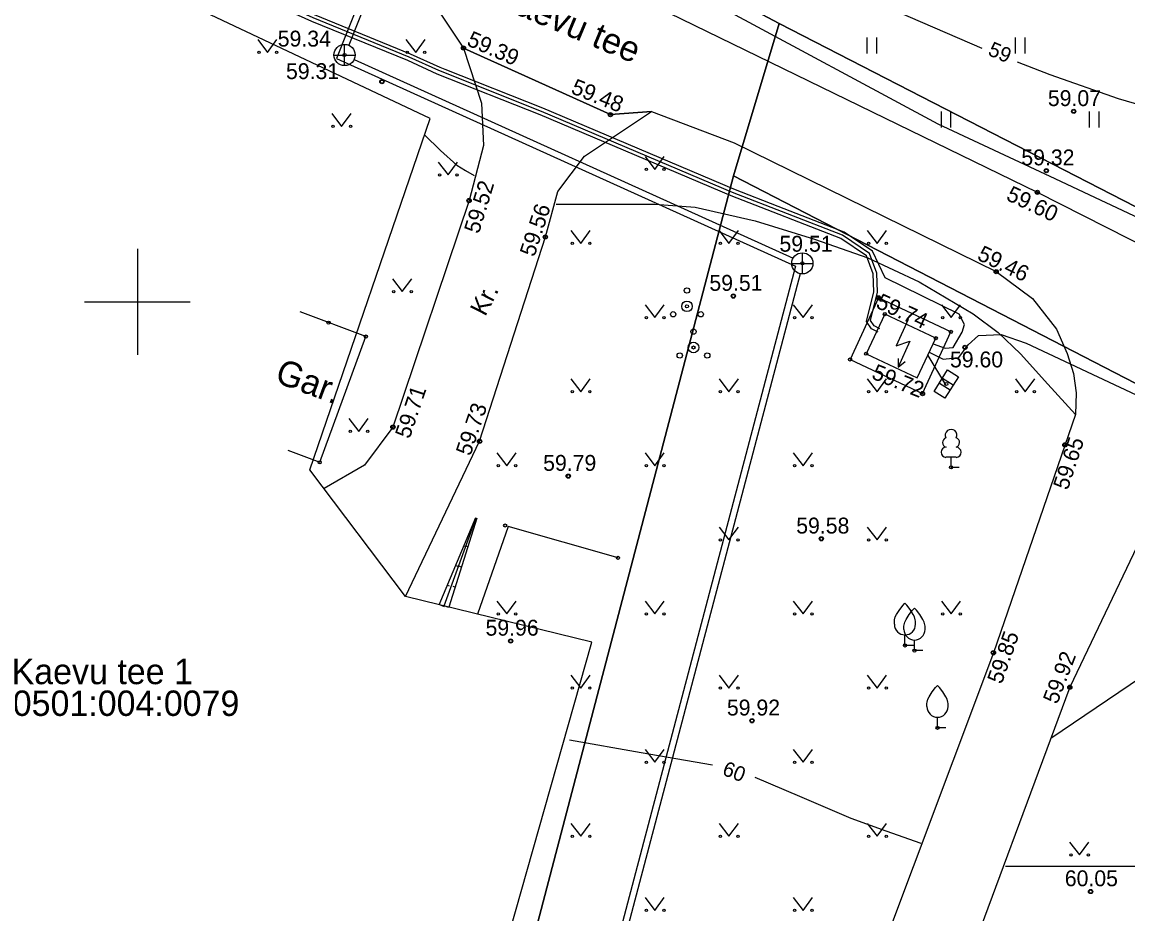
# Model space of a CAD drawing. Extents: x 634950 to 635515, y 6467879 to 6468335.
# Drawn here: x 635044.6 to 635096.8, y 6468071.1 to 6468113.2 of the extents above; entities that cross this region are included whole.
import ezdxf

# ---------------------------------------------------------------- set-up
doc = ezdxf.new("R2010")
doc.units = 0
for name, color, linetype in [('ELRAJATISMP', 7, 'Continuous'), ('HALJASTUS', 7, 'Continuous'), ('HOONE', 7, 'Continuous'), ('HORISONTAAL-EH2000', 7, 'Continuous'), ('KKAEV', 7, 'Continuous'), ('KORGUS-EH2000', 7, 'Continuous'), ('KPKAABEL', 7, 'Continuous'), ('KTRASS', 7, 'Continuous'), ('MOOTMPUNKT', 7, 'Continuous'), ('MOOTPIIR', 7, 'Continuous'), ('MPKAABEL', 7, 'Continuous'), ('PIIR', 7, 'Continuous'), ('PUU', 7, 'Continuous'), ('RELJEEF', 7, 'Continuous'), ('TEE', 7, 'Continuous'), ('VORK', 7, 'Continuous'), ('VTRASS', 7, 'Continuous')]:
    doc.layers.add(name, color=color, linetype=linetype)

msp = doc.modelspace()

# ---------------------------------------------------------------- linework, layer by layer
at = {"layer": 'ELRAJATISMP'}
for p, q in [((635088.033, 6468096.394), (635088.538, 6468096.076)), ((635087.888, 6468096.164), (635088.393, 6468095.846))]:
    msp.add_line(p, q, dxfattribs=at)
msp.add_lwpolyline([(635087.642, 6468095.774), (635088.279, 6468096.784), (635088.784, 6468096.466), (635088.147, 6468095.456)], close=True, dxfattribs=at)
at = {"layer": 'HALJASTUS'}
for p, q in [((635055.685, 6468112.391), (635056.148, 6468111.784)), ((635056.148, 6468111.784), (635056.594, 6468112.391)), ((635062.685, 6468112.391), (635063.148, 6468111.784)), ((635063.148, 6468111.784), (635063.594, 6468112.391)), ((635084.465, 6468112.489), (635084.465, 6468111.728)), ((635084.92, 6468112.489), (635084.92, 6468111.728)), ((635091.465, 6468112.489), (635091.465, 6468111.728)), ((635091.92, 6468112.489), (635091.92, 6468111.728)), ((635087.965, 6468108.989), (635087.965, 6468108.228)), ((635088.42, 6468108.989), (635088.42, 6468108.228)), ((635094.965, 6468108.989), (635094.965, 6468108.228)), ((635095.42, 6468108.989), (635095.42, 6468108.228)), ((635059.185, 6468108.891), (635059.648, 6468108.284)), ((635059.648, 6468108.284), (635060.094, 6468108.891)), ((635073.983, 6468106.866), (635074.447, 6468106.259)), ((635074.447, 6468106.259), (635074.892, 6468106.866)), ((635064.212, 6468106.605), (635064.676, 6468105.999)), ((635064.676, 6468105.999), (635065.121, 6468106.605)), ((635070.483, 6468103.366), (635070.947, 6468102.759)), ((635070.947, 6468102.759), (635071.392, 6468103.366)), ((635077.483, 6468103.366), (635077.947, 6468102.759)), ((635077.947, 6468102.759), (635078.392, 6468103.366)), ((635084.483, 6468103.366), (635084.947, 6468102.759)), ((635084.947, 6468102.759), (635085.392, 6468103.366)), ((635062.05, 6468101.088), (635062.513, 6468100.482)), ((635062.513, 6468100.482), (635062.959, 6468101.088)), ((635073.983, 6468099.866), (635074.447, 6468099.259)), ((635074.447, 6468099.259), (635074.892, 6468099.866)), ((635080.983, 6468099.866), (635081.447, 6468099.259)), ((635081.447, 6468099.259), (635081.892, 6468099.866)), ((635087.983, 6468099.866), (635088.447, 6468099.259)), ((635088.447, 6468099.259), (635088.892, 6468099.866)), ((635070.483, 6468096.366), (635070.947, 6468095.759)), ((635070.947, 6468095.759), (635071.392, 6468096.366)), ((635077.483, 6468096.366), (635077.947, 6468095.759)), ((635077.947, 6468095.759), (635078.392, 6468096.366)), ((635084.483, 6468096.366), (635084.947, 6468095.759)), ((635084.947, 6468095.759), (635085.392, 6468096.366)), ((635091.483, 6468096.366), (635091.947, 6468095.759)), ((635091.947, 6468095.759), (635092.392, 6468096.366)), ((635059.996, 6468094.489), (635060.459, 6468093.883)), ((635060.459, 6468093.883), (635060.905, 6468094.489)), ((635066.983, 6468092.866), (635067.447, 6468092.259)), ((635067.447, 6468092.259), (635067.892, 6468092.866)), ((635073.983, 6468092.866), (635074.447, 6468092.259)), ((635074.447, 6468092.259), (635074.892, 6468092.866)), ((635080.983, 6468092.866), (635081.447, 6468092.259)), ((635081.447, 6468092.259), (635081.892, 6468092.866)), ((635077.483, 6468089.366), (635077.947, 6468088.759)), ((635077.947, 6468088.759), (635078.392, 6468089.366)), ((635084.483, 6468089.366), (635084.947, 6468088.759)), ((635084.947, 6468088.759), (635085.392, 6468089.366)), ((635066.983, 6468085.866), (635067.447, 6468085.259)), ((635067.447, 6468085.259), (635067.892, 6468085.866)), ((635073.983, 6468085.866), (635074.447, 6468085.259)), ((635074.447, 6468085.259), (635074.892, 6468085.866)), ((635080.983, 6468085.866), (635081.447, 6468085.259)), ((635081.447, 6468085.259), (635081.892, 6468085.866)), ((635087.983, 6468085.866), (635088.447, 6468085.259)), ((635088.447, 6468085.259), (635088.892, 6468085.866)), ((635070.483, 6468082.366), (635070.947, 6468081.759)), ((635070.947, 6468081.759), (635071.392, 6468082.366)), ((635077.483, 6468082.366), (635077.947, 6468081.759)), ((635077.947, 6468081.759), (635078.392, 6468082.366)), ((635084.483, 6468082.366), (635084.947, 6468081.759)), ((635084.947, 6468081.759), (635085.392, 6468082.366)), ((635073.983, 6468078.866), (635074.447, 6468078.259)), ((635074.447, 6468078.259), (635074.892, 6468078.866)), ((635080.983, 6468078.866), (635081.447, 6468078.259)), ((635081.447, 6468078.259), (635081.892, 6468078.866)), ((635070.483, 6468075.366), (635070.947, 6468074.759)), ((635070.947, 6468074.759), (635071.392, 6468075.366)), ((635077.483, 6468075.366), (635077.947, 6468074.759)), ((635077.947, 6468074.759), (635078.392, 6468075.366)), ((635084.483, 6468075.366), (635084.947, 6468074.759)), ((635084.947, 6468074.759), (635085.392, 6468075.366)), ((635094.04, 6468074.489), (635094.503, 6468073.882)), ((635094.503, 6468073.882), (635094.949, 6468074.489)), ((635073.983, 6468071.866), (635074.447, 6468071.259)), ((635074.447, 6468071.259), (635074.892, 6468071.866)), ((635080.983, 6468071.866), (635081.447, 6468071.259)), ((635081.447, 6468071.259), (635081.892, 6468071.866))]:
    msp.add_line(p, q, dxfattribs=at)
msp.add_lwpolyline([(635072.707, 6468087.912), (635067.522, 6468089.398), (635066.075, 6468085.253)], dxfattribs=at)
for centre in [(635055.747, 6468111.784), (635056.576, 6468111.784), (635062.747, 6468111.784), (635063.576, 6468111.784), (635059.247, 6468108.284), (635060.076, 6468108.284), (635064.275, 6468105.999), (635065.103, 6468105.999), (635074.046, 6468106.259), (635074.875, 6468106.259), (635070.546, 6468102.759), (635071.375, 6468102.759), (635077.546, 6468102.759), (635078.375, 6468102.759), (635084.546, 6468102.759), (635085.375, 6468102.759), (635062.112, 6468100.482), (635062.941, 6468100.482), (635074.046, 6468099.259), (635074.875, 6468099.259), (635081.046, 6468099.259), (635081.875, 6468099.259), (635088.046, 6468099.259), (635088.875, 6468099.259), (635070.546, 6468095.759), (635071.375, 6468095.759), (635077.546, 6468095.759), (635078.375, 6468095.759), (635084.546, 6468095.759), (635085.375, 6468095.759), (635091.546, 6468095.759), (635092.375, 6468095.759), (635060.058, 6468093.883), (635060.887, 6468093.883), (635067.046, 6468092.259), (635067.875, 6468092.259), (635074.046, 6468092.259), (635074.875, 6468092.259), (635081.046, 6468092.259), (635081.875, 6468092.259), (635077.546, 6468088.759), (635078.375, 6468088.759), (635084.546, 6468088.759), (635085.375, 6468088.759), (635067.046, 6468085.259), (635067.875, 6468085.259), (635074.046, 6468085.259), (635074.875, 6468085.259), (635081.046, 6468085.259), (635081.875, 6468085.259), (635088.046, 6468085.259), (635088.875, 6468085.259), (635070.546, 6468081.759), (635071.375, 6468081.759), (635077.546, 6468081.759), (635078.375, 6468081.759), (635084.546, 6468081.759), (635085.375, 6468081.759), (635074.046, 6468078.259), (635074.875, 6468078.259), (635081.046, 6468078.259), (635081.875, 6468078.259), (635070.546, 6468074.759), (635071.375, 6468074.759), (635077.546, 6468074.759), (635078.375, 6468074.759), (635084.546, 6468074.759), (635085.375, 6468074.759), (635094.102, 6468073.882), (635094.931, 6468073.882), (635074.046, 6468071.259), (635074.875, 6468071.259), (635081.046, 6468071.259), (635081.875, 6468071.259)]:
    msp.add_circle(centre, 0.055, dxfattribs=at)
at = {"layer": 'HOONE'}
for p, q in [((635086.421, 6468099.169), (635085.852, 6468097.926)), ((635085.852, 6468097.926), (635086.5, 6468098.151)), ((635086.5, 6468098.151), (635085.945, 6468096.922)), ((635085.945, 6468097.319), (635085.945, 6468096.922)), ((635085.945, 6468096.922), (635086.276, 6468097.186))]:
    msp.add_line(p, q, dxfattribs=at)
for points in [[(635057.101, 6468092.99), (635058.614, 6468092.424), (635060.793, 6468098.362), (635057.684, 6468099.524)], [(635087.721, 6468098.286), (635085.312, 6468099.423), (635084.429, 6468097.551), (635086.838, 6468096.414), (635087.721, 6468098.286)]]:
    msp.add_lwpolyline(points, dxfattribs=at)
at = {"layer": 'HORISONTAAL-EH2000'}
for points in [[(635066.711, 6468125.959), (635067.677, 6468124.857), (635068.643, 6468123.756), (635070.153, 6468122.304), (635071.416, 6468121.358), (635075.517, 6468118.903), (635079.514, 6468116.727), (635083.596, 6468114.719), (635089.9, 6468111.975)], [(635077.633, 6468113.884), (635087.809, 6468108.411), (635093.103, 6468105.934), (635098.394, 6468103.451)], [(635091.555, 6468111.336), (635093.099, 6468110.74), (635096.338, 6468109.603), (635097.851, 6468109.165), (635100.553, 6468108.616), (635104.659, 6468107.994), (635106.699, 6468107.62), (635108.707, 6468107.11), (635111.977, 6468105.927), (635115.134, 6468104.457), (635116.115, 6468103.827), (635117.496, 6468102.73), (635118.216, 6468102.248), (635119, 6468101.894), (635119.966, 6468101.579), (635120.932, 6468101.264)], [(635063.568, 6468107.893), (635064.315, 6468107.151), (635065.096, 6468106.454), (635065.497, 6468106.201), (635065.914, 6468105.968)], [(635069.788, 6468104.617), (635072.114, 6468104.617), (635074.44, 6468104.617), (635076.356, 6468104.468), (635079.185, 6468103.828), (635081.991, 6468102.969), (635084.511, 6468102.079), (635086.935, 6468100.945), (635089.488, 6468099.436), (635090.658, 6468098.556), (635091.713, 6468097.547), (635093.012, 6468096.117), (635094.311, 6468094.687)], [(635070.411, 6468079.315), (635073.793, 6468078.724), (635077.175, 6468078.134)], [(635079.167, 6468077.55), (635081.279, 6468076.654), (635083.703, 6468075.616), (635085.354, 6468075.022), (635087.005, 6468074.429)], [(635091.011, 6468073.35), (635092.206, 6468073.35), (635093.4, 6468073.35), (635097.491, 6468073.35), (635101.581, 6468073.35), (635102.774, 6468073.171), (635104.493, 6468072.485), (635106.211, 6468071.777)]]:
    msp.add_lwpolyline(points, dxfattribs=at)
at = {"layer": 'KKAEV'}
for p, q in [((635059.788, 6468111.159), (635059.788, 6468112.159)), ((635059.288, 6468111.659), (635060.288, 6468111.659)), ((635081.414, 6468101.318), (635081.414, 6468102.318)), ((635080.914, 6468101.818), (635081.914, 6468101.818))]:
    msp.add_line(p, q, dxfattribs=at)
for centre in [(635059.788, 6468111.659), (635081.414, 6468101.818)]:
    msp.add_circle(centre, 0.5, dxfattribs=at)
at = {"layer": 'KORGUS-EH2000'}
for centre in [(635065.405, 6468111.989), (635061.553, 6468110.402), (635072.347, 6468108.843), (635094.232, 6468108.997), (635092.943, 6468106.197), (635065.672, 6468104.783), (635092.516, 6468105.171), (635069.273, 6468103.064), (635090.572, 6468101.428), (635078.155, 6468100.272), (635085.019, 6468100.186), (635089.1, 6468097.851), (635087.091, 6468095.669), (635062.071, 6468094.085), (635066.166, 6468093.416), (635093.816, 6468093.247), (635070.354, 6468091.77), (635082.31, 6468088.81), (635067.635, 6468083.986), (635090.44, 6468083.428), (635094.051, 6468081.803), (635079.034, 6468080.216), (635095.032, 6468072.151)]:
    msp.add_circle(centre, 0.1, dxfattribs=at)
at = {"layer": 'KPKAABEL'}
for points in [[(635084.992, 6468098.574), (635084.685, 6468098.726), (635084.451, 6468099.08), (635084.787, 6468100.477), (635084.761, 6468101.318), (635084.446, 6468102.171), (635083.227, 6468102.994), (635078.048, 6468105.004), (635069.023, 6468108.832), (635064.165, 6468110.758), (635062.777, 6468111.393), (635058.239, 6468113.249), (635045.544, 6468118.958)], [(635085.071, 6468098.732), (635084.806, 6468098.863), (635084.64, 6468099.114), (635084.964, 6468100.459), (635084.936, 6468101.352), (635084.592, 6468102.285), (635083.309, 6468103.151), (635078.114, 6468105.167), (635069.09, 6468108.995), (635064.234, 6468110.92), (635062.847, 6468111.555), (635058.309, 6468113.411), (635045.635, 6468119.11)]]:
    msp.add_lwpolyline(points, dxfattribs=at)
at = {"layer": 'KTRASS'}
for points in [[(635073.016, 6468144.919), (635059.984, 6468112.119)], [(635060.241, 6468111.446), (635080.978, 6468102.062)], [(635081.306, 6468101.33), (635073.118, 6468070.314)]]:
    msp.add_lwpolyline(points, dxfattribs=at)
at = {"layer": 'MOOTMPUNKT'}
for centre in [(635065.405, 6468111.989), (635059.788, 6468111.659), (635061.553, 6468110.402), (635094.232, 6468108.997), (635072.347, 6468108.843), (635092.943, 6468106.197), (635065.672, 6468104.783), (635092.516, 6468105.171), (635069.273, 6468103.064), (635081.414, 6468101.818), (635090.572, 6468101.428), (635078.155, 6468100.272), (635085.019, 6468100.186), (635075.964, 6468099.788), (635059.03, 6468099.021), (635085.312, 6468099.423), (635088.429, 6468098.582), (635060.793, 6468098.362), (635087.721, 6468098.286), (635076.272, 6468097.844), (635084.429, 6468097.551), (635089.1, 6468097.851), (635083.67, 6468097.277), (635088.213, 6468096.12), (635087.091, 6468095.669), (635062.071, 6468094.085), (635066.166, 6468093.416), (635093.816, 6468093.247), (635058.614, 6468092.424), (635088.44, 6468092.183), (635070.354, 6468091.77), (635067.377, 6468089.44), (635082.31, 6468088.81), (635072.707, 6468087.912), (635067.635, 6468083.986), (635086.262, 6468083.775), (635086.712, 6468083.528), (635090.44, 6468083.428), (635094.051, 6468081.803), (635079.034, 6468080.216), (635087.8, 6468079.884), (635095.032, 6468072.151)]:
    msp.add_circle(centre, 0.075, dxfattribs=at)
at = {"layer": 'MOOTPIIR'}
msp.add_lwpolyline([(635144.207, 6468126.944), (635139.683, 6468109.882), (635146.696, 6468106.112), (635145.699, 6468096.252), (635140.056, 6468081.105), (635134.821, 6468068.421), (635117.489, 6468023.334), (635059.283, 6468040.942), (635071.475, 6468083.936), (635062.666, 6468086.085), (635058.154, 6468092.066), (635063.831, 6468108.654), (635044.777, 6468117.661)], dxfattribs=at)
at = {"layer": 'MPKAABEL'}
for points in [[(635087.598, 6468098.026), (635088.154, 6468097.806), (635088.54, 6468097.841), (635088.972, 6468098.575), (635089.078, 6468098.936), (635088.818, 6468099.421), (635085.331, 6468101.136), (635084.724, 6468102.389), (635083.384, 6468103.294), (635080.271, 6468104.502), (635078.175, 6468105.316), (635069.151, 6468109.143), (635064.543, 6468110.97), (635064.297, 6468111.067), (635062.911, 6468111.702), (635058.372, 6468113.558), (635045.717, 6468119.249)], [(635087.408, 6468097.623), (635088.066, 6468097.295), (635088.803, 6468097.378), (635089.253, 6468097.976), (635089.743, 6468098.409), (635090.811, 6468098.458), (635091.986, 6468098.055), (635097.454, 6468095.485)], [(635087.338, 6468097.475), (635088.185, 6468096.085)]]:
    msp.add_lwpolyline(points, dxfattribs=at)
at = {"layer": 'PIIR'}
for points in [[(635080.32, 6468113.14), (635059.93, 6468123.95), (635071.38, 6468158.77), (635081.62, 6468154), (635132.21, 6468132.65), (635140.87, 6468128.84), (635138.03, 6468109.47), (635135.86, 6468084.61)], [(634997.04, 6468155.43), (635051.84, 6468128.24), (635080.32, 6468113.14), (635078.16, 6468105.95), (635047.11, 6467987.54), (635032.65, 6467991.52), (634950.38, 6468014.11), (634966.59, 6468068.8), (634968.83, 6468073.68), (634979.92, 6468104.42)], [(635080.32, 6468113.14), (635135.86, 6468084.61), (635135.15, 6468076.54), (635078.16, 6468105.95)], [(635047.11, 6467987.54), (635078.16, 6468105.95), (635135.15, 6468076.54), (635135.03, 6468075.16), (635097.18, 6467969.59)]]:
    msp.add_lwpolyline(points, close=True, dxfattribs=at)
at = {"layer": 'PUU'}
for p, q in [((635088.68, 6468092.658), (635088.2, 6468092.658)), ((635088.44, 6468092.183), (635088.44, 6468092.658)), ((635088.82, 6468092.183), (635088.44, 6468092.183)), ((635086.262, 6468083.775), (635086.262, 6468084.275)), ((635086.712, 6468083.528), (635086.712, 6468084.028)), ((635086.662, 6468083.775), (635086.262, 6468083.775)), ((635087.112, 6468083.528), (635086.712, 6468083.528)), ((635087.8, 6468079.884), (635087.8, 6468080.384)), ((635088.2, 6468079.884), (635087.8, 6468079.884))]:
    msp.add_line(p, q, dxfattribs=at)
for points in [[(635085.762, 6468084.775), (635085.762, 6468084.925), (635085.772, 6468084.99), (635085.807, 6468085.12), (635085.867, 6468085.24), (635086.012, 6468085.475), (635086.172, 6468085.68), (635086.262, 6468085.775)], [(635086.212, 6468084.528), (635086.212, 6468084.678), (635086.222, 6468084.743), (635086.257, 6468084.873), (635086.317, 6468084.993), (635086.462, 6468085.228), (635086.622, 6468085.433), (635086.712, 6468085.528)], [(635086.762, 6468084.775), (635086.762, 6468084.925), (635086.752, 6468084.99), (635086.717, 6468085.12), (635086.657, 6468085.24), (635086.512, 6468085.475), (635086.352, 6468085.68), (635086.262, 6468085.775)], [(635087.212, 6468084.528), (635087.212, 6468084.678), (635087.202, 6468084.743), (635087.167, 6468084.873), (635087.107, 6468084.993), (635086.962, 6468085.228), (635086.802, 6468085.433), (635086.712, 6468085.528)], [(635087.3, 6468080.884), (635087.3, 6468081.034), (635087.31, 6468081.099), (635087.345, 6468081.229), (635087.405, 6468081.349), (635087.55, 6468081.584), (635087.71, 6468081.789), (635087.8, 6468081.884)], [(635088.3, 6468080.884), (635088.3, 6468081.034), (635088.29, 6468081.099), (635088.255, 6468081.229), (635088.195, 6468081.349), (635088.05, 6468081.584), (635087.89, 6468081.789), (635087.8, 6468081.884)]]:
    msp.add_lwpolyline(points, dxfattribs=at)
for centre, radius in [((635075.964, 6468100.538), 0.125), ((635075.314, 6468099.413), 0.125), ((635075.964, 6468099.788), 0.25), ((635076.614, 6468099.413), 0.125), ((635076.272, 6468098.594), 0.125), ((635076.272, 6468097.844), 0.25), ((635075.622, 6468097.469), 0.125), ((635076.922, 6468097.469), 0.125)]:
    msp.add_circle(centre, radius, dxfattribs=at)
for centre, radius, start, end in [((635088.44, 6468093.703), 0.277, 332.5799, 207.4201), ((635088.27, 6468093.356), 0.233, 109.0217, 253.1415), ((635088.61, 6468093.356), 0.233, 286.8508, 70.9859), ((635088.203, 6468092.895), 0.238, 90.0016, 269.3953), ((635088.677, 6468092.895), 0.238, 270.6047, 89.9984), ((635086.262, 6468084.775), 0.5, 180, 0), ((635086.712, 6468084.528), 0.5, 180, 0), ((635087.8, 6468080.884), 0.5, 180, 0)]:
    msp.add_arc(centre, radius, start, end, dxfattribs=at)
at = {"layer": 'RELJEEF'}
for p, q in [((635065.813, 6468089.392), (635065.856, 6468089.376)), ((635065.907, 6468089.383), (635065.864, 6468089.398)), ((635065.427, 6468088.47), (635065.457, 6468088.458)), ((635065.608, 6468088.429), (635065.571, 6468088.442)), ((635065.04, 6468087.547), (635065.171, 6468087.496)), ((635065.31, 6468087.474), (635065.18, 6468087.519)), ((635064.654, 6468086.625), (635064.726, 6468086.596)), ((635065.011, 6468086.519), (635064.921, 6468086.55)), ((635064.267, 6468085.702), (635064.487, 6468085.616)), ((635064.712, 6468085.564), (635064.496, 6468085.639))]:
    msp.add_line(p, q, dxfattribs=at)
for points in [[(635064.264, 6468085.695), (635065.989, 6468089.81)], [(635064.496, 6468085.638), (635066.013, 6468089.808)], [(635066.034, 6468089.789), (635064.718, 6468085.584)]]:
    msp.add_lwpolyline(points, dxfattribs=at)
at = {"layer": 'TEE'}
for points in [[(635140.213, 6468081.697), (635134.072, 6468084.667), (635123.747, 6468089.24), (635113.206, 6468094.678), (635092.516, 6468105.171), (635072.118, 6468115.116), (635050.752, 6468125.603), (635049.751, 6468126.064)], [(635047.579, 6468122.394), (635048.888, 6468121.755), (635062.084, 6468115.22), (635064.234, 6468113.724), (635065.405, 6468111.989), (635072.347, 6468108.843), (635074.296, 6468108.988), (635078.188, 6468107.509), (635090.572, 6468101.428), (635092.289, 6468100.153), (635093.424, 6468098.708), (635093.922, 6468097.555), (635094.217, 6468096.611), (635094.35, 6468095.705), (635094.311, 6468094.687), (635090.44, 6468083.428), (635084.733, 6468068.201), (635082.233, 6468061.697), (635078.221, 6468050.163), (635073.408, 6468036.669)], [(635062.66, 6468086.092), (635066.166, 6468093.416), (635069.273, 6468103.064), (635069.86, 6468105.207), (635071.12, 6468106.875), (635074.296, 6468108.988), (635072.347, 6468108.843), (635065.405, 6468111.989), (635066.261, 6468109.385), (635066.355, 6468107.378), (635065.672, 6468104.783), (635062.071, 6468094.085), (635060.735, 6468092.282), (635058.823, 6468091.179)], [(635088.429, 6468098.582), (635085.019, 6468100.186), (635083.67, 6468097.277), (635087.091, 6468095.669), (635088.429, 6468098.582)], [(635098.729, 6468091.597), (635094.051, 6468081.803), (635088.523, 6468066.912), (635081.909, 6468049.011), (635081.219, 6468046.97), (635081.042, 6468046.165), (635080.972, 6468045.727), (635080.916, 6468044.232), (635081.013, 6468042.974), (635081.144, 6468041.954), (635081.33, 6468041.296), (635081.644, 6468040.596), (635082.343, 6468039.367), (635083.287, 6468038.123), (635084.321, 6468036.99), (635084.909, 6468036.52), (635085.489, 6468036.241), (635086.346, 6468035.938), (635094.419, 6468033.25), (635107.036, 6468028.807)], [(635093.155, 6468079.389), (635109.118, 6468090.201), (635111.178, 6468090.66)]]:
    msp.add_lwpolyline(points, dxfattribs=at)
at = {"layer": 'VORK'}
for p, q in [((635050, 6468102.5), (635050, 6468097.5)), ((635047.5, 6468100), (635052.5, 6468100))]:
    msp.add_line(p, q, dxfattribs=at)
at = {"layer": 'VTRASS'}
msp.add_lwpolyline([(635091.251, 6468196.256), (635091.024, 6468195.214), (635090.961, 6468195.079), (635081.128, 6468177.873), (635072.898, 6468145.429), (635059.412, 6468111.492), (635081.089, 6468101.682), (635072.69, 6468069.868), (635064.675, 6468039.311)], dxfattribs=at)

# ---------------------------------------------------------------- texts
at = {"layer": 'HOONE'}
msp.add_text('Gar.', height=1.2, rotation=339.6662, dxfattribs=at).set_placement((635056.439, 6468096.229))
at = {"layer": 'HORISONTAAL-EH2000'}
for s, rotation, p in [('59', 337.2181, (635090.14, 6468111.67)), ('60', 339.0549, (635077.588, 6468077.678))]:
    msp.add_text(s, height=0.7, rotation=rotation, dxfattribs=at).set_placement(p)
at = {"layer": 'KORGUS-EH2000'}
for s, p in [('59.34', (635056.631, 6468112.058)), ('59.31', (635057.021, 6468110.521)), ('59.07', (635093.013, 6468109.247)), ('59.32', (635091.76, 6468106.447)), ('59.51', (635080.334, 6468102.369)), ('59.51', (635077.023, 6468100.522)), ('59.60', (635088.389, 6468096.906)), ('59.79', (635069.17, 6468092.02)), ('59.58', (635081.126, 6468089.06)), ('59.96', (635066.448, 6468084.236)), ('59.92', (635077.851, 6468080.466)), ('60.05', (635093.813, 6468072.401))]:
    msp.add_text(s, height=0.75, dxfattribs=at).set_placement(p)
for s, rotation, p in [('59.39', 336.4723, (635065.516, 6468112.133)), ('59.48', 338.1274, (635070.442, 6468109.865)), ('59.52', 72.9635, (635066.134, 6468103.184)), ('59.60', 334.5703, (635090.995, 6468104.835)), ('59.56', 72.0149, (635068.758, 6468102.092)), ('59.46', 334.2812, (635089.626, 6468102.018)), ('59.74', 335.4546, (635084.839, 6468099.747)), ('59.72', 337.9309, (635084.641, 6468096.395)), ('59.71', 71.3065, (635062.861, 6468093.501)), ('59.73', 71.2788, (635065.732, 6468092.688)), ('59.65', 71.718, (635093.951, 6468091.076)), ('59.85', 70.6156, (635090.833, 6468081.914)), ('59.92', 68.884, (635093.456, 6468080.963))]:
    msp.add_text(s, height=0.75, rotation=rotation, dxfattribs=at).set_placement(p)
at = {"layer": 'PIIR'}
for s, p in [('Kaevu tee 1', (635044.058, 6468081.945)), ('60501:004:0079', (635043.219, 6468080.445))]:
    msp.add_text(s, height=1.2, dxfattribs=at).set_placement(p)
at = {"layer": 'TEE'}
for s, height, rotation, p in [('Kaevu tee', 1.2, 337.2732, (635066.782, 6468114.043)), ('Kr.', 0.85, 62.8577, (635066.435, 6468099.279))]:
    msp.add_text(s, height=height, rotation=rotation, dxfattribs=at).set_placement(p)

doc.saveas('drawing.dxf')
